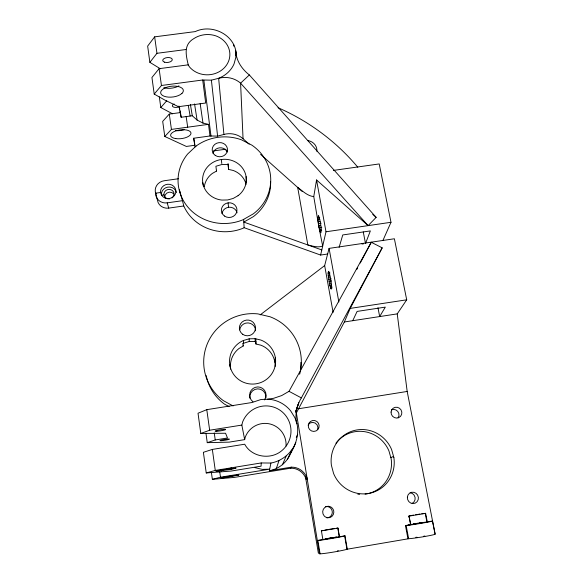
<?xml version="1.0" encoding="UTF-8"?>
<svg xmlns="http://www.w3.org/2000/svg" width="583" height="583" viewBox="0 0 583 583"><rect width="100%" height="100%" fill="white"/><g stroke="black" fill="none" stroke-linecap="round" stroke-linejoin="round"><path stroke-width="0.87" d="M328.12 273.689L328.44 271.277L329.461 273.529L330.955 281.225L331.501 286.894L331.159 289.212L329.745 285.247L328.207 275.336L328.12 273.689L329.861 273.427M206.236 472.944L215.273 470.43L261.177 462.953L261.097 466.167L231.036 471.071L206.236 472.944L203.38 452.313L212.343 449.42L244.685 444.21C251.667 457.203 270.672 460.162 281.771 450.695A25.273 25.062 -80.6 0 0 280.722 410.724A25.273 25.062 -80.6 0 0 242.615 421.961L241.843 425.087L244.671 439.633L229.17 442.133L207.256 442.672L205.945 433.213M274.892 362.283L275.344 357.641M207.256 442.672L215.236 439.961L227.487 437.993L225.563 433.242L200.792 433.446L198.023 413.238L206.783 409.66L251.994 402.51L261.06 399.479L267.32 399.26L273.638 398.298L281.691 395.573L289.022 391.317L371.276 242.273L382.178 247.841L301.367 397.905C296.944 404.915 295.02 413.485 296.434 421.684C299.655 432.404 296.368 443.692 290.771 453.049C287.208 462.151 279.002 469.002 269.368 470.751L270.935 463.04C282.121 461.022 291.668 453.086 295.807 442.512M297.665 187.289L307.824 244.955C312.59 246.033 317.91 247.921 322.69 246.055L318.981 227.596L313.763 196.58L316.554 179.958L368.113 225.628L376.152 217.364L249.349 74.952C242.929 69.931 237.718 62.971 236.21 54.824C235.838 35.155 212.219 23.393 195.269 31.591L154.648 36.846L147.659 46.093L149.86 62.337L160.376 68.787M178.471 178.748L164.173 180.752A10.268 9.568 -9.7 0 0 155.297 191.639L157.446 200.151A10.1 9.437 -10 0 0 168.735 208.109L183.762 205.974A45.066 42.246 -2.8 0 0 243.417 228.099L244.124 227.698L320.614 255.055L325.999 231.779L316.554 179.958M290.771 453.049L291.383 450.397M244.671 439.633L245.319 436.995A21.382 21.119 -81.9 0 1 286.056 446.031M333.09 312.386L324.665 265.578L329.082 248.387L394.385 238.768L406.708 299.808L397.227 313.88L407.182 391.455L435.144 534.203A14.072 0.692 -9.2 0 1 423.783 536.673A14.072 0.692 -9.2 0 1 408.647 538.721L346.943 549.244A14.087 0.707 -9.5 0 1 334.38 551.926A14.087 0.707 -9.5 0 1 320.082 553.828L318.347 553.085L305.681 477.987A16.164 15.777 86.5 0 0 290.698 468.185L234.293 477.411L212.358 479.335L211.403 472.434M339.109 247.396L342.76 234.949L370.358 230.912L365.505 243.505L363.267 231.947M188.411 65.595C186.079 55.523 183.142 44.957 193.651 38.718C200.122 34.397 208.43 33.384 215.797 35.847A22.482 20.194 -1.7 0 1 225.308 66.717A22.482 20.194 -1.7 0 1 189.599 67.074L188.156 64.844L159.093 68.677L151.937 77.495L154.211 94.074L164.756 100.028L178.478 106.696L205.704 103.023L202.695 79.995L161.447 85.49L154.211 94.074M276.291 468.645L278.987 460.599M295.814 411.255L298.044 404.646M296.011 411.059L298.86 402.656M295.96 411.292L296.813 408.77M295.836 412.538L296.404 410.884M282.434 464.797L286.129 456.132M319.513 553.85L296.375 412.932L344.349 321.976L350.208 308.4L382.178 247.841M382.929 240.451L390.996 222.291L379.212 163.94L333.367 170.418M296.288 437.425L297.702 434.313M352.744 320.694L357.117 311.417L385.305 307.117L379.671 316.569L377.966 307.722M287.368 459.47L291.864 449.959M356.847 269.39L357.692 267.794M360.243 263.013L371.276 242.273M290.698 468.185L291.34 467.158A16.492 16.105 86.2 0 1 306.636 477.164L307.11 478.483L306.148 479.284L305.711 476.603M149.86 62.337L156.951 53.308L185.875 49.533M172.539 113.802L160.799 107.542L166.723 100.772M180.125 110.836L180.468 112.577L169.281 114.093L162.693 121.366L164.785 136.488L186.349 146.442L194.933 145.254L193.709 138.222L210.004 135.985L217.59 136.109L223.908 134.447A19.596 18.168 -1.5 0 1 243.053 138.739L249.123 144.147M164.785 136.488L171.438 129.411L208.488 124.354L210.004 135.985M249.349 74.952L240.59 83.172L243.053 138.739M305.681 477.987L306.636 477.164M306.272 479.641L307.205 478.854M260.186 314.9L324.665 265.578M243.016 343.445L249.291 341.441L255.879 341.47M242.958 343.387L243.257 345.967L238.877 348.583A22.394 22.125 -10.9 0 0 230.642 369.163M323.281 530.399L321.277 530.887L337.994 528.125L339.466 536.754L344.99 535.813L347.279 549.113M246.113 184.279A21.279 19.946 -2.8 0 0 233.287 170.491L228.587 169.398L228.15 164.552L221.89 164.493L215.907 166.264L216.512 171.089L212.329 173.428A21.279 19.946 -2.8 0 0 204.312 186.728M390.829 457.604L393.532 456.358M200.792 433.446L209.661 430.225L241.843 425.087M321.408 530.807L322.865 539.567L317.32 540.507L317.881 540.463A14.036 0.496 -9.5 0 0 332.099 538.43A14.036 0.496 -9.5 0 0 344.648 535.923L344.99 535.813M243.388 340.479L249.138 338.825L255.114 338.679L260.922 340.064A23.058 22.759 -9.6 0 1 271.146 374.723A23.058 22.759 -9.6 0 1 234.555 375.59A23.058 22.759 -9.6 0 1 243.388 340.479L243.628 343.074M408.843 516.05L410.33 515.7M231.327 469.373L236.071 468.083L220.622 470.08L215.965 471.363L231.327 469.373L231.079 467.675M212.358 479.335L220.483 477.207L269.689 469.169L262.226 469.381L254.968 467.624M202.695 79.995L211.396 80.162L218.647 78.297A22.489 20.5 -1 0 1 240.59 83.172L368.113 225.628M337.484 550.877L338.271 550.68M423.652 536.251L424.876 536.017M324.884 530.093L331.042 529.029M411.787 515.423L413.602 515.095M417.749 523.206L413.216 524.117L424.242 522.353L419.184 522.966M408.209 525.021L432.55 521.02A14.021 0.488 -9.3 0 1 421.196 523.323A14.021 0.488 -9.3 0 1 406.14 525.502L405.455 525.567L407.947 538.765M405.455 525.567L410.92 524.642L408.923 516.093L409.244 517.799M409.288 516.086L425.634 513.332L427.295 521.865M415.643 514.745L417.071 514.505M269.368 470.751L291.34 467.158M298.583 408.749L407.182 391.455M418.477 514.279L419.877 514.053M331.72 528.927L334.285 528.526M344.349 321.976L397.227 313.88M350.208 308.4L406.708 299.808M328.127 272.407L329.869 272.144M328.207 275.336L329.949 275.074M328.397 277.246L330.138 276.983M328.666 279.286L331.275 278.893M329.001 281.319L331.61 280.933M329.366 283.345L331.108 283.09M329.745 285.247L331.487 284.985M330.138 286.88L331.88 286.617M330.517 288.14L332.266 287.878M361.985 244.022L363.741 243.767M320.614 255.055L327.748 253.999M318.981 227.596L321.809 227.188M319.418 229.411L321.32 229.134M319.98 230.912L320.92 232.85C321.576 227.049 320.337 220.87 318.5 215.331C317.043 219.616 319.178 226.051 319.98 230.912L321.692 230.657M325.999 231.779L390.996 222.291M317.99 217.955L319.71 217.707M318.099 219.653L319.812 219.405M318.296 221.584L320.009 221.336M318.376 223.639L321.131 223.238M318.631 225.636L320.599 225.351M155.712 194.773A10.275 9.583 -9.8 0 0 167.19 202.855L182.472 200.683L183.762 205.974M155.501 193.206L160.595 192.485M163.947 194.86L161.425 195.218A7.637 7.127 -9.6 0 1 167.685 187.15A7.637 7.127 -9.6 0 1 176.43 192.47M421.786 513.769L425.634 513.332M213.436 150.924L225.439 149.263L227.173 151.288M178.923 105.997L181.138 117.27L192.288 115.762L197.09 120.069L202.979 123.086L208.488 124.354M336.34 528.234L337.994 528.125M313.763 196.58C307.496 196.063 302.643 190.896 297.694 187.464M325.533 506.671L326.954 506.525A5.648 5.458 79.6 0 1 332.15 510.868L332.31 512.34A5.648 5.458 79.6 0 1 326.735 517.806M417.013 537.249L415.796 537.315M270.935 463.04L261.177 462.953M339.466 536.754L330.335 537.92L322.865 539.567M267.32 399.26L269.317 399.26A32.189 31.919 -80.6 0 1 290.64 410.833L295.013 417.924L296.856 423.819M255.762 341.419L255.937 344.014L260.892 345.194A22.394 22.125 -10.9 0 1 275.161 366.408M321.794 249.947L243.818 222.087L253.459 216.57A45.933 42.967 -2.7 0 0 270.607 181.415M289.022 391.317L301.367 397.905M233.083 405.943L223.318 400.616A48.841 48.2 -9.7 0 1 207.103 344.342A48.841 48.2 -9.7 0 1 257.897 313.894L270.104 316.788A48.841 48.2 -9.7 0 1 299.633 374.264M229.134 406.65L224.397 404.055A47.42 46.859 -11 0 1 206.222 375.612M372.741 214.362L376.152 217.364M260.594 154.378L302.358 191.618M306.52 477.266L307.088 478.949M155.544 192.419L156.04 193.964M167.19 202.855L168.735 208.109M179.36 189.839L182.472 200.683M179.549 190.619L179.928 192.171M432.462 520.991L435.144 534.203M229.768 364.71L230.292 367.377M425.226 513.339L426.887 521.851M179.44 107.338L179.783 109.087M409.572 519.504L410.388 523.767M406.14 525.502L408.647 538.721M329.082 248.387L338.854 301.994M344.648 535.923L346.943 549.244M188.324 105.618L190.138 116.053M337.797 528.096L339.27 536.703M202.767 182.676L203.343 186.043M190.393 104.452L192.288 115.762M317.881 540.463L320.082 553.828M194.547 103.912L197.09 120.069M228.15 164.552L228.026 163.743L228.587 169.398M243.118 345.078L243.257 345.967M216.388 170.287L216.512 171.089M193.709 138.222L194.999 146.952M186.152 116.593L187.697 127.189M200.151 103.475L202.979 123.086M180.577 113.364L181.138 117.27M221.132 469.3L221.372 470.998M214.252 432.972L215.236 439.961M219.747 471.946L220.483 477.207M169.281 114.093L171.438 129.411M206.783 409.66L209.661 430.225M212.343 449.42L215.273 470.43M154.648 36.846L156.951 53.308M159.093 68.677L161.447 85.49M159.319 96.865L160.799 107.542M203.861 80.265L211.017 136.218M211.396 80.162L217.59 136.109M221.358 159.516L221.788 163.51M228.091 202.855L228.543 207.293M223.908 134.447L218.647 78.297A28.64 25.732 -1.7 0 0 234.002 64.028L235.824 57.491L235.707 50.787L235.94 55.268M249.138 338.825L249.291 341.441M233.666 44.359L233.768 46.174M243.672 219.368L244.124 227.698M235.889 52.813L236.028 55.531M246.084 176.576L246.325 182.559M255.114 338.679L255.186 341.303M255.82 338.847L255.937 344.014M252.971 401.738A8.22 8.184 -28.5 0 1 251.215 390.297A8.22 8.184 -28.5 0 1 262.685 388.482A8.22 8.184 -28.5 0 1 264.471 399.916M300.937 362.364A48.374 47.762 -10.1 0 1 300.383 370.351M239.73 329.861A7.943 7.768 -6.3 0 1 248.132 322.916A7.943 7.768 -6.3 0 1 255.565 330.772M249.867 398.182A8.104 8.067 -31.5 0 1 257.686 388.868A8.104 8.067 -31.5 0 1 265.914 397.766M410.177 492.73A5.633 5.371 65 0 1 412.101 503.406M365.082 494.144A31.708 30.761 64.9 0 0 391.164 458.785L388.919 450.848A31.708 30.761 64.9 0 0 335.954 443.182M359.645 494.333A31.708 30.761 64.9 0 1 357.831 494.18M391.412 409.856A5.407 5.218 50.5 0 1 398.123 417.858M308.269 424.606A5.4 5.327 64 0 1 317.633 429.693M278.04 107.709A225.847 217.036 -17 0 1 357.78 167.197M179.141 106.798A4.321 1.997 -6.7 0 1 173.151 106.864A4.321 1.997 -6.7 0 1 174.171 103.985M164.741 197.542A5.05 4.715 -9.6 0 1 173.749 193.891M307.379 140.51A10.567 9.787 6.9 0 1 316.89 151.325M221.985 213.626A7.681 7.258 -3 0 1 229.206 207.227A7.681 7.258 -3 0 1 237.092 212.788M212.999 153.38A7.55 7.003 -2.5 0 1 219.645 147.827A7.55 7.003 -2.5 0 1 227.319 151.981M169.638 198.861A5.087 4.751 -9.6 0 1 164.027 193.213A5.087 4.751 -9.6 0 1 171.73 190.087A5.087 4.751 -9.6 0 1 172.072 197.87M178.937 85.839A11.376 5.531 -6.3 0 1 163.816 87.683M184.104 129.718A10.239 4.489 -6.9 0 1 175.585 130.636M336.508 537.176L325.467 539.042L336.508 537.176M196.063 146.071L187.595 154.065A46.349 43.317 -2.7 0 0 187.908 207.125A46.349 43.317 -2.7 0 0 242.943 219.784L253.401 213.808A46.349 43.317 -2.7 0 0 251.892 145.16L241.442 139.803A46.349 43.317 -2.7 0 0 196.063 146.071M181.954 93.397L180.22 94.686A11.412 5.436 -6.4 0 1 164.166 96.261A11.412 5.436 -6.4 0 1 163.808 88.558A11.412 5.436 -6.4 0 1 179.87 87.005L181.728 87.96A11.412 5.436 -6.4 0 1 181.954 93.397M238.061 195.684L233.134 198.468L227.61 199.969L221.861 200.078A21.884 20.456 -2.7 0 1 204.116 172.306A21.884 20.456 -2.7 0 1 237.5 163.247A21.884 20.456 -2.7 0 1 238.061 195.684M225.191 476.836L221.015 477.922L225.781 477.535L238.899 474.999L225.191 476.836M328.36 506.284L326.91 506.438A5.772 5.575 79.3 0 0 324.221 515.984L325.365 516.939A5.772 5.575 79.3 0 0 333.826 512.224L333.665 510.73A5.772 5.575 79.3 0 0 328.36 506.284M393.875 457.568L391.579 449.471A32.364 31.38 64.3 0 0 354.114 430.531A32.364 31.38 64.3 0 0 331.392 465.285L333.571 473.462A32.364 31.38 64.3 0 0 371.262 492.883A32.364 31.38 64.3 0 0 393.875 457.568M242.703 334.299A8.06 7.878 -6 0 0 255.463 328.688A8.06 7.878 -6 0 0 244.168 320.716A8.06 7.878 -6 0 0 242.703 334.299M216.81 431.274A5.356 0.547 -8.9 0 0 225.555 429.635A5.356 0.547 -8.9 0 0 218.836 430.028A5.356 0.547 -8.9 0 0 216.81 431.274M221.496 440.69A4.766 0.43 -9 0 0 229.294 439.247A4.766 0.43 -9 0 0 223.34 439.662A4.766 0.43 -9 0 0 221.496 440.69M407.364 497.233A5.75 5.48 64.6 0 0 415.278 503.107A5.75 5.48 64.6 0 0 416 493.291A5.75 5.48 64.6 0 0 407.364 497.233M308.276 425.364A5.509 5.436 62.7 0 0 315.986 430.946A5.509 5.436 62.7 0 0 316.853 421.48A5.509 5.436 62.7 0 0 308.276 425.364M391.062 412.072A5.517 5.327 49.9 0 0 398.83 417.603A5.517 5.327 49.9 0 0 399.472 408.231A5.517 5.327 49.9 0 0 391.062 412.072M165.266 198.133A7.696 7.178 -9.5 0 0 175.84 190.335A7.696 7.178 -9.5 0 0 163.546 185.809A7.696 7.178 -9.5 0 0 165.266 198.133M164.472 62.155A4.802 2.456 -6.1 0 0 172.225 60.049A4.802 2.456 -6.1 0 0 165.827 57.834A4.802 2.456 -6.1 0 0 164.472 62.155M224.506 216.045A7.79 7.353 -3 0 0 236.917 210.966A7.79 7.353 -3 0 0 226.117 203.387A7.79 7.353 -3 0 0 224.506 216.045M215.251 155.391A7.659 7.091 -2.4 0 0 227.436 150.465A7.659 7.091 -2.4 0 0 216.81 143.192A7.659 7.091 -2.4 0 0 215.251 155.391M175.782 138.601A10.261 4.409 -6.9 0 0 190.998 133.194A10.261 4.409 -6.9 0 0 175.6 130.942A10.261 4.409 -6.9 0 0 175.782 138.601"/></g></svg>
